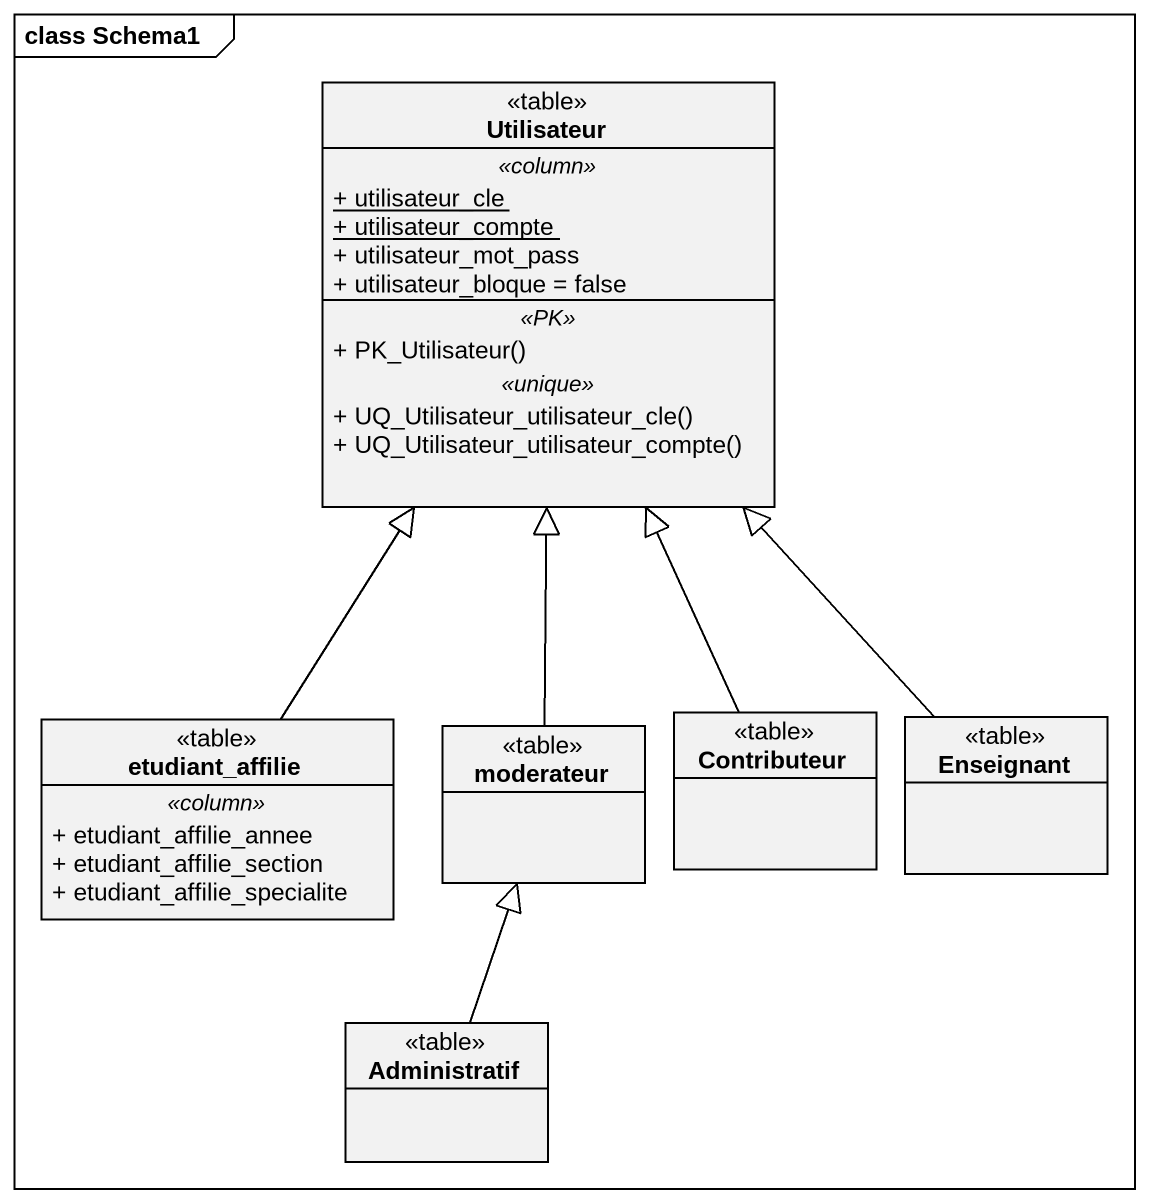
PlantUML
@startuml
mainframe class Schema1
hide circle
hide empty members
skinparam classAttributeIconSize 0
class Utilisateur <<table>> {
  .. <<column>> ..
  {static} + utilisateur_cle
  {static} + utilisateur_compte
  + utilisateur_mot_pass
  + utilisateur_bloque = false
  .. <<PK>> ..
  + PK_Utilisateur()
  .. <<unique>> ..
  + UQ_Utilisateur_utilisateur_cle()
  + UQ_Utilisateur_utilisateur_compte()
}
class etudiant_affilie <<table>> {
  .. <<column>> ..
  + etudiant_affilie_annee
  + etudiant_affilie_section
  + etudiant_affilie_specialite
}
class moderateur <<table>>
class Contributeur <<table>>
class Enseignant <<table>>
class Administratif <<table>>
etudiant_affilie -up-|> Utilisateur
moderateur -up-|> Utilisateur
Contributeur -up-|> Utilisateur
Enseignant -up-|> Utilisateur
Administratif -up-|> moderateur
@enduml
